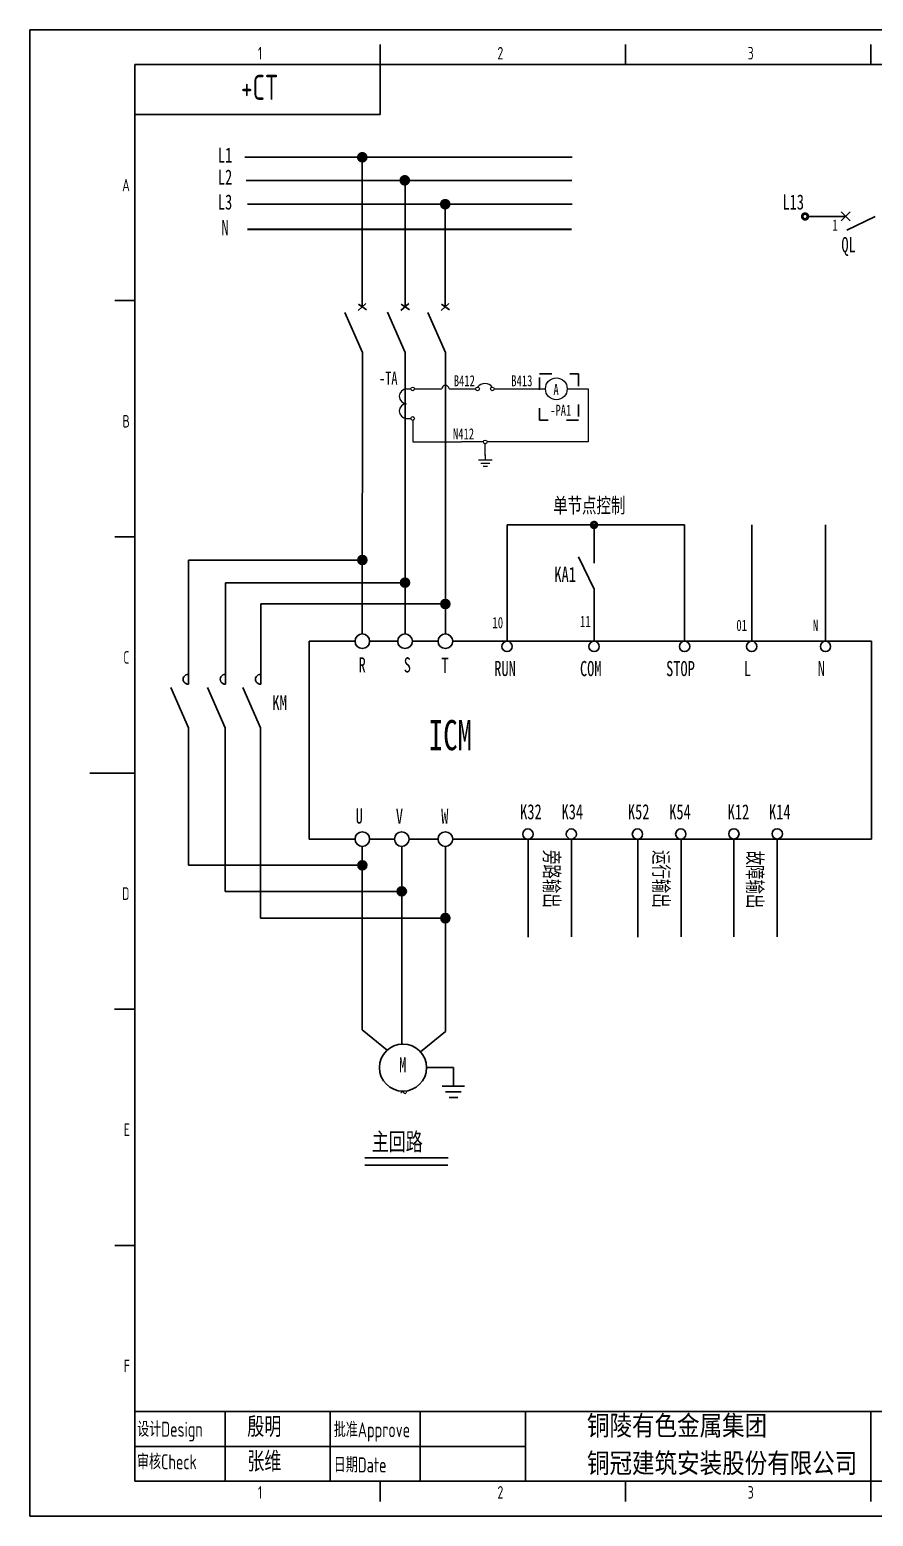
# Model space of a CAD drawing. Header units: millimetres. Extents: x 401220 to 2750366, y -101310 to 943175.
# Drawn here: x 1110437 to 1135406, y 279611 to 323605 of the extents above; entities that cross this region are included whole.
import ezdxf
from ezdxf.enums import TextEntityAlignment as Align

# ---------------------------------------------------------------- set-up
doc = ezdxf.new("R2010")
doc.units = ezdxf.units.MM
doc.linetypes.add('ACAD_ISO03W100', pattern=[30, 12, -18])
for name, color, linetype in [('1', 7, 'Continuous'), ('DIM', 1, 'Continuous'), ('TB', 7, 'Continuous'), ('图框_外框线', 7, 'Continuous'), ('图框_标题栏属性', 4, 'Continuous'), ('图框_标题栏文字', 6, 'Continuous'), ('图框_视口', 7, 'Continuous'), ('文字层', 1, 'Continuous'), ('粗实线层', 7, 'Continuous')]:
    doc.layers.add(name, color=color, linetype=linetype)
doc.layers.add('2', color=4, linetype='Continuous', lineweight=18)
doc.styles.add('IDQSTYLE', font='NSimSun.ttf', dxfattribs={"width": 0.7})
doc.styles.add('NERIN_ISOCP', font='simsun.ttf', dxfattribs={"width": 0.75})
doc.styles.get("Standard").update_dxf_attribs({"font": 'arial.ttf', "bigfont": 'hzdx.shx'})
doc.styles.add('仿宋', font='isocp.shx', dxfattribs={"width": 0.8, "bigfont": 'hztxt.shx'})
doc.styles.add('工程字', font='gbenor.shx', dxfattribs={"width": 0.8, "bigfont": 'hztxt.shx'})

# ---------------------------------------------------------------- blocks, each defined once
blk = doc.blocks.new('EARTH01')
at = {"layer": '2'}
for p, q in [((0, 0), (0, -2)), ((-3, -2), (3, -2)), ((-2, -3.52), (2, -3.52)), ((-1, -4.89), (1, -4.89))]:
    blk.add_line(p, q, dxfattribs=at)
blk.add_point((0, 0), dxfattribs=at)
at = {"layer": '1', "width": 0.9}
for tag, p in [('CR', (4, -8)), ('RT', (4, -5))]:
    blk.add_attdef(tag, p, '', height=1.8, dxfattribs=at)
at = {"layer": '1', "width": 0.9, "flags": 1}
blk.add_attdef('SD', (4, -10), '', height=1, dxfattribs=at)
at = {"layer": '2', "width": 0.9}
blk.add_attdef('DN', (4, -2), '', height=2.2, dxfattribs=at)

msp = doc.modelspace()

# ---------------------------------------------------------------- hatches: boundary and pattern name
h = msp.add_hatch(color=256)
h.dxf.hatch_style = 1
h.paths.add_polyline_path([(1120282, 307775.4), (1120282, 308045.8, -0.4141375), (1120417.2, 307910.6, -0.4142897)])
h.paths.add_polyline_path([(1120146.8, 307910.6, -0.4142897), (1120282, 308045.8), (1120282, 307910.6)])
h.paths.add_polyline_path([(1120282, 307775.4, -1), (1120282, 308045.8)])
h = msp.add_hatch(color=256)
h.dxf.hatch_style = 1
h.paths.add_polyline_path([(1120281.9, 308045.8, 0.4138594), (1120146.8, 307910.6), (1120281.8, 307910.6)])
h = msp.add_hatch(color=256)
h.dxf.hatch_style = 1
h.paths.add_polyline_path([(1121547.3, 307376.1), (1121547.2, 307105.7, 0.4142897), (1121682.4, 307240.9, 0.4141375)])
h.paths.add_polyline_path([(1121547.3, 307376.1, 0.4142897), (1121412.1, 307240.9), (1121547.2, 307240.9)])
h.paths.add_polyline_path([(1121547.2, 307240.9), (1121412.1, 307240.9, 0.4141375), (1121547.2, 307105.7)])
h = msp.add_hatch(color=256)
h.dxf.hatch_style = 1
h.paths.add_polyline_path([(1122739.8, 306745.7), (1122739.7, 306475.3, 0.4142897), (1122874.9, 306610.5, 0.4141375)])
h.paths.add_polyline_path([(1122739.8, 306745.7, 0.4142897), (1122604.6, 306610.5), (1122739.8, 306610.5)])
h.paths.add_polyline_path([(1122739.8, 306610.5), (1122604.6, 306610.5, 0.4141375), (1122739.7, 306475.3)])
h = msp.add_hatch(color=256)
h.dxf.hatch_style = 1
h.paths.add_polyline_path([(1120282, 299013), (1120282, 298742.6, 0.4142897), (1120417.2, 298877.8, 0.4141375)])
h.paths.add_polyline_path([(1120282, 299013, 0.4142897), (1120146.8, 298877.8), (1120282, 298877.8)])
h.paths.add_polyline_path([(1120282, 298877.8), (1120146.8, 298877.8, 0.4141375), (1120282, 298742.6)])
h = msp.add_hatch(color=256)
h.dxf.hatch_style = 1
h.paths.add_polyline_path([(1121449.4, 298240.7), (1121449.3, 297970.3, 0.4142897), (1121584.5, 298105.5, 0.4141375)])
h.paths.add_polyline_path([(1121449.4, 298240.7, 0.4142897), (1121314.1, 298105.5), (1121449.3, 298105.5)])
h.paths.add_polyline_path([(1121449.3, 298105.5), (1121314.1, 298105.5, 0.4141375), (1121449.3, 297970.3)])
h = msp.add_hatch(color=256)
h.dxf.hatch_style = 1
h.paths.add_polyline_path([(1122739.6, 297446.2), (1122739.5, 297175.9, 0.4142897), (1122874.8, 297311, 0.4141375)])
h.paths.add_polyline_path([(1122739.6, 297446.2, 0.4142897), (1122604.4, 297311), (1122739.6, 297311)])
h.paths.add_polyline_path([(1122739.6, 297311), (1122604.4, 297311, 0.4141375), (1122739.5, 297175.9)])

# ---------------------------------------------------------------- linework, layer by layer
at = {"color": 0, "ltscale": 0.7}
for p, q in [((1120280.7, 319830.2), (1120280.7, 316601.5)), ((1121547, 316604.9), (1121547, 319086.7)), ((1122735.5, 318307.7), (1122735.5, 316608.1)), ((1133476.8, 318078.8), (1134592.4, 318078.8)), ((1134452.4, 318216.7), (1134721.6, 317951.5)), ((1134453.4, 317945.2), (1134720.6, 318212.4)), ((1134619.1, 317673.4), (1135463, 318078.8)), ((1120388.3, 315500.4), (1120158.1, 315295.9)), ((1120166.6, 315483.4), (1120405.3, 315313)), ((1121656.4, 315500.5), (1121426.2, 315296.1)), ((1121434.7, 315483.5), (1121673.4, 315313.1)), ((1122845.7, 315503.4), (1122615.5, 315298.9)), ((1122624.1, 315486.3), (1122862.8, 315316)), ((1120282.9, 314048.3), (1119761.7, 315241.4)), ((1121551, 314056.5), (1121029.8, 315249.6)), ((1122741, 314048.3), (1122219.8, 315241.4)), ((1120282.9, 314048.3), (1120281.4, 305724.1)), ((1121551, 314056.5), (1121546.4, 305724.1)), ((1122741, 314048.3), (1122739.6, 305723.9)), ((1126681.2, 308007), (1127141.2, 307049.6)), ((1120065, 305507.8), (1118709.1, 305507.8)), ((1121329.9, 305507.8), (1120497.7, 305507.8)), ((1122523.2, 305507.8), (1121762.7, 305507.8)), ((1129190.9, 305507.8), (1122955.9, 305507.8)), ((1135353.2, 305507.8), (1129190.9, 305507.8)), ((1135353.2, 299648.5), (1135353.2, 305507.8)), ((1115132, 302941.6), (1114610.8, 304134.7)), ((1116222.9, 302949.8), (1115701.7, 304142.9)), ((1117265.4, 302941.6), (1116744.2, 304134.7)), ((1118709.1, 299650.7), (1120065, 299650.7)), ((1120497.7, 299650.7), (1121233, 299650.7)), ((1121665.7, 299650.7), (1122523.2, 299650.7)), ((1122955.9, 299650.7), (1128161.1, 299650.7)), ((1125194.5, 299648.5), (1125194.5, 296754)), ((1126477.7, 299649.2), (1126477.7, 296754.7)), ((1128063.5, 299648.5), (1135353.2, 299648.5)), ((1128435.1, 299648.5), (1128435.1, 296754)), ((1129718.3, 299649.2), (1129718.3, 296754.7)), ((1131280.9, 299653.4), (1131280.9, 296758.9)), ((1132564.1, 299654.1), (1132564.1, 296759.6)), ((1120281.4, 299434.3), (1120281.4, 297791.5)), ((1121449.3, 299434.3), (1121449.3, 298417.6)), ((1122739.6, 299434.3), (1122739.6, 299026.4)), ((1122739.6, 299026.4), (1122739.6, 293962.9)), ((1121449.3, 298417.5), (1121449.3, 293585.1)), ((1120281.4, 297791.5), (1120281.4, 294005.3)), ((1120281.4, 294005.3), (1121016.6, 293404.7)), ((1122739.6, 293962.9), (1122000.1, 293358.8)), ((1122182, 292889.4), (1122978.6, 292889.4)), ((1122978.6, 292889.4), (1122978.6, 292337.3)), ((1123307.6, 292337.3), (1122649.6, 292337.3)), ((1122746.9, 292168.8), (1123210.3, 292168.8)), ((1122847.7, 292002.7), (1123109.5, 292002.7))]:
    msp.add_line(p, q, dxfattribs=at)
at = {"color": 0}
for p, q in [((1120279.9, 315404.1), (1120280.7, 316601.5)), ((1121547, 315403.4), (1121547, 316604.9)), ((1122730.6, 315401.2), (1122735.5, 316608.1)), ((1116217.7, 282713), (1116217.7, 280648.8)), ((1119329.9, 282713), (1119329.9, 280648.8)), ((1121997.5, 282713), (1121997.5, 280648.8)), ((1125109.7, 282713), (1125109.7, 280648.8)), ((1125109.7, 282713), (1135335.5, 282713)), ((1135335.5, 280638.2), (1135335.5, 282713)), ((1125109.7, 281675.6), (1113550.1, 281675.6)), ((1171644.7, 280648.8), (1113548.7, 280648.8))]:
    msp.add_line(p, q, dxfattribs=at)
at = {"linetype": 'ACAD_ISO03W100', "ltscale": 30}
for p, q in [((1125528.6, 313417.6), (1126681.5, 313417.6)), ((1125528.6, 312050.2), (1125528.6, 313417.6)), ((1126681.5, 313417.6), (1126681.5, 312050.2)), ((1126681.5, 312050.2), (1125528.6, 312050.2))]:
    msp.add_line(p, q, dxfattribs=at)
at = {"linetype": 'Continuous', "lineweight": 15}
for p, q in [((1121593.3, 312975.3), (1121717.7, 312975.3)), ((1121827.1, 312975.3), (1122631.5, 312975.3)), ((1122850.2, 312975.3), (1123637.3, 312975.3)), ((1124184.6, 312975.3), (1124995.7, 312975.3)), ((1124995.7, 312975.3), (1125702.5, 312976.9)), ((1126346.7, 312975.3), (1126971.3, 312975.3)), ((1126971.3, 312975.3), (1126971.3, 311404.9)), ((1121593.3, 312099.9), (1121717.7, 312099.9)), ((1121772.4, 312045.2), (1121772.4, 311404.9)), ((1121772.4, 311404.9), (1123216.5, 311404.9)), ((1123866.6, 311404.9), (1123216.5, 311404.9)), ((1123921.3, 311012.7), (1123921.3, 311350.2)), ((1126971.3, 311404.9), (1123976, 311404.9))]:
    msp.add_line(p, q, dxfattribs=at)
for p, q in [((1124564.6, 308949.2), (1127460.8, 308949.2)), ((1124564.6, 308575.6), (1124564.6, 308949.2)), ((1127141.2, 307816), (1127141.2, 308949.2)), ((1127460.8, 308949.2), (1129821.9, 308949.2)), ((1129821.9, 308949.2), (1129821.9, 305507.8)), ((1131807, 308949.2), (1131807, 305507.8)), ((1133992, 308949.2), (1133992, 305507.8)), ((1124564.6, 305507.8), (1124564.6, 308575.6)), ((1115131.6, 304236.2), (1115131.6, 307910.6)), ((1115131.6, 307910.6), (1120282, 307910.6)), ((1116228.8, 304236.2), (1116228.8, 307240.9)), ((1116228.8, 307240.9), (1121547.2, 307240.9)), ((1127141.2, 307049.6), (1127141.2, 306345.1)), ((1117273, 304236.2), (1117273, 306611.4)), ((1117273, 306611.4), (1122739.8, 306610.5)), ((1127141.2, 305507.8), (1127141.2, 306345.1)), ((1127141.2, 306345.1), (1127141.2, 306345.1)), ((1118709.1, 305507.8), (1118709.1, 299650.7)), ((1115131.6, 301794.5), (1115132, 302941.6)), ((1116222.9, 302949.8), (1116222.9, 298105.5)), ((1117265.4, 302941.6), (1117265.4, 297311)), ((1115131.6, 301794.5), (1115131.6, 298877.8)), ((1115131.6, 298877.8), (1120281.4, 298877.8)), ((1116222.9, 298105.5), (1121449.3, 298105.5)), ((1117265.4, 297311), (1122739.6, 297311))]:
    msp.add_line(p, q)
at = {"color": 0, "ltscale": 0.7, "const_width": 52.3}
for points in [[(1116796, 319830.2), (1126502, 319830.2)], [(1116835.2, 319145.5), (1126483.5, 319145.5)], [(1116874.4, 318441.2), (1126502, 318441.2)], [(1116874.4, 317697.8), (1126474.2, 317697.8)], [(1120346.6, 290002.6), (1122813.5, 290002.6)]]:
    msp.add_lwpolyline(points, dxfattribs=at)
at = {"color": 0, "ltscale": 0.7, "const_width": 156.9}
for points in [[(1120202.3, 319830.2, 1), (1120359.1, 319830.2, 1)], [(1121459.8, 319147.5, 1), (1121616.6, 319147.5, 1)], [(1122657.1, 318441.2, 1), (1122813.9, 318441.2, 1)]]:
    msp.add_lwpolyline(points, format="xyb", close=True, dxfattribs=at)
at = {"color": 0, "const_width": 166}
for points in [[(1133345.8, 318078.8, 1), (1133428.8, 318078.8, 1)], [(1127099.7, 308949.2, 1), (1127182.7, 308949.2, 1)]]:
    msp.add_lwpolyline(points, format="xyb", close=True, dxfattribs=at)
at = {"color": 0, "ltscale": 0.7}
for centre, radius in [((1133387.3, 318078.8), 90.1), ((1120281.4, 305507.8), 216.4), ((1121546.3, 305507.8), 216.4), ((1122739.6, 305507.5), 216.4), ((1124564.6, 305355.4), 152.3), ((1127141.2, 305355.4), 152.3), ((1129821.9, 305355.4), 152.3), ((1131807, 305355.4), 152.3), ((1133992, 305355.4), 152.3), ((1120281.4, 299650.7), 216.4), ((1121449.3, 299650.7), 216.4), ((1122739.6, 299650.7), 216.4), ((1125184.8, 299801.9), 152.3), ((1126468, 299802.7), 152.3), ((1128425.4, 299801.9), 152.3), ((1129708.6, 299802.7), 152.3), ((1131280.9, 299805.7), 152.3), ((1132564.1, 299806.4), 152.3), ((1121485.4, 292889.4), 696.6)]:
    msp.add_circle(centre, radius, dxfattribs=at)
at = {"linetype": 'Continuous', "lineweight": 15}
for centre, radius in [((1126024.6, 312977.6), 322.1), ((1121772.4, 312975.3), 54.7), ((1123692.1, 312975.3), 54.7), ((1124129.9, 312975.3), 54.7), ((1121772.4, 312099.9), 54.7), ((1123921.3, 311404.9), 54.7)]:
    msp.add_circle(centre, radius, dxfattribs=at)
for centre in [(1120282, 307910.6), (1121547.2, 307240.9), (1122739.8, 306610.5), (1120282, 298877.8), (1121449.3, 298105.5), (1122739.6, 297311)]:
    msp.add_circle(centre, 135.2)
for centre, radius, start, end in [((1121593.3, 312756.4), 218.9, 90, 270), ((1122740.9, 312971.3), 109.4, 2.10804, 177.89196), ((1123911, 312849.2), 284, 39.56361, 140.43639), ((1121593.3, 312318.7), 218.9, 90, 270)]:
    msp.add_arc(centre, radius, start, end, dxfattribs=at)
for centre in [(1115123.4, 304381.4), (1116220.6, 304381.4), (1117264.7, 304381.4)]:
    msp.add_arc(centre, 145.4, 86.72846, 273.26006)
at = {"layer": 'TB', "color": 0, "ltscale": 0.7}
msp.add_line((1120353.9, 290217.5), (1122820, 290217.5), dxfattribs=at)
at = {"layer": '图框_外框线', "color": 0}
for p, q in [((1110436.6, 323605), (1172682.1, 323605)), ((1110436.6, 323605), (1110436.6, 279611.4)), ((1172682.1, 279611.4), (1110436.6, 279611.4))]:
    msp.add_line(p, q, dxfattribs=at)
at = {"layer": '图框_外框线', "color": 0, "lineweight": -3}
for p, q in [((1120810.5, 322577.4), (1120810.5, 323170.2)), ((1128072.3, 322577.4), (1128072.3, 323170.2)), ((1135334.1, 322577.4), (1135334.1, 323170.2)), ((1113548.7, 315587.3), (1112955.9, 315587.3)), ((1113548.7, 308597.2), (1112955.9, 308597.2)), ((1113535.3, 294617.6), (1112942.5, 294617.6)), ((1113550.1, 287628.2), (1112957.3, 287628.2)), ((1120811.9, 280638.2), (1120811.9, 280045.4)), ((1128073.7, 280638.2), (1128073.7, 280045.4)), ((1128073.7, 280638.2), (1128073.7, 280045.4)), ((1135335.5, 280638.2), (1135335.5, 280045.4))]:
    msp.add_line(p, q, dxfattribs=at)
at = {"layer": '图框_外框线', "color": 0, "lineweight": 30}
msp.add_line((1112215.6, 301607.7), (1113549.4, 301607.7), dxfattribs=at)
at = {"layer": '图框_视口', "color": 0}
for p, q in [((1113548.7, 322577.4), (1171644.7, 322577.4)), ((1113548.7, 322577.4), (1113548.7, 280648.8)), ((1113550.1, 282713), (1171644.7, 282713))]:
    msp.add_line(p, q, dxfattribs=at)
at = {"layer": '粗实线层', "color": 0}
for p, q in [((1120810.5, 322577.4), (1120810.5, 321095.4)), ((1120810.5, 321095.4), (1113548.7, 321095.4))]:
    msp.add_line(p, q, dxfattribs=at)

# ---------------------------------------------------------------- block references
at = {"linetype": 'Continuous', "lineweight": 15, "xscale": 66.91392604602565, "yscale": 66.91392604602565, "zscale": 66.91392604602565}
msp.add_blockref('EARTH01', (1123921.3, 311012.7), dxfattribs=at)

# ---------------------------------------------------------------- texts
at = {"color": 0, "ltscale": 0.7, "style": 'IDQSTYLE', "width": 0.7}
for s, height, p in [('L1', 447.06, (1116218.9, 319895.7)), ('L2', 447.06, (1116218.9, 319244)), ('L3', 447.06, (1116218.9, 318503.5)), ('L13', 447.06, (1133036.5, 318503)), ('N', 447.1, (1116218.9, 317748.1)), ('1', 332, (1134277, 317824)), ('QL', 447.06, (1134675.9, 317192.2)), ('KA1', 447.06, (1126285.2, 307487.1)), ('10', 331.97, (1124291.4, 306056.8)), ('11', 331.97, (1126883.1, 306095.2)), ('01', 331.97, (1131511.1, 305975.9)), ('N', 332, (1133696.6, 305975.9)), ('R', 447.1, (1120277.6, 304808)), ('S', 447.1, (1121614.1, 304808)), ('T', 447.1, (1122728.3, 304796)), ('RUN', 447.06, (1124505.8, 304698.7)), ('COM', 447.06, (1127043.9, 304698.7)), ('STOP', 447.06, (1129699.6, 304698.7)), ('L', 447.1, (1131684.6, 304698.7)), ('N', 447.1, (1133869.7, 304698.7)), ('U', 447.1, (1120190.3, 300332.7)), ('V', 447.1, (1121380.5, 300332.7)), ('W', 447.1, (1122722.3, 300332.7)), ('K32', 447.06, (1125272.9, 300458.2)), ('K34', 447.06, (1126496.9, 300458.2)), ('K52', 447.06, (1128460.9, 300458.2)), ('K54', 447.06, (1129684.9, 300458.2)), ('K12', 447.06, (1131414.4, 300458.2)), ('K14', 447.06, (1132638.4, 300458.2)), ('M', 447.1, (1121477.1, 292974.6)), ('~', 447.1, (1121506.5, 292150.8))]:
    msp.add_text(s, height=height, dxfattribs=at).set_placement(p, align=Align.MIDDLE)
at = {"linetype": 'Continuous', "lineweight": 15, "style": 'IDQSTYLE', "width": 0.7}
for s, height, p in [('-TA', 382.99, (1120776, 313102.8)), ('A', 328.3, (1125938.8, 312796.8)), ('-PA1', 328.28, (1125841.3, 312178.6))]:
    msp.add_text(s, height=height, dxfattribs=at).set_placement(p)
at = {"color": 1, "linetype": 'Continuous', "lineweight": 15, "style": 'IDQSTYLE', "width": 0.7}
for s, p in [('B412', (1122988.7, 313053.1)), ('B413', (1124690.8, 313053.1)), ('N412', (1122964.4, 311482.7))]:
    msp.add_text(s, height=328.28, dxfattribs=at).set_placement(p)
at = {"color": 0, "ltscale": 0.7, "style": 'IDQSTYLE', "width": 0.7}
for s, height, p in [('单节点控制', 447.06, (1125932, 309305.6)), ('主回路', 525.95, (1120562.3, 290434))]:
    msp.add_text(s, height=height, dxfattribs=at).set_placement(p)
at = {"color": 0, "style": 'IDQSTYLE', "width": 0.7}
msp.add_text('ICM', height=894.12, dxfattribs=at).set_placement((1122249.3, 302283.1))
at = {"color": 0, "ltscale": 0.7, "style": 'IDQSTYLE', "width": 0.7}
for s, p in [('旁路输出', (1125666.5, 299329.1)), ('运行输出', (1128907.1, 299329.1)), ('故障输出', (1131681.6, 299309.4))]:
    msp.add_text(s, height=447.06, rotation=270, dxfattribs=at).set_placement(p)
at = {"color": 0, "insert": (1126930.6, 282607), "char_height": 666.9, "width": 9485.559, "attachment_point": 1, "style": '仿宋'}
msp.add_mtext('{\\W1;铜陵有色金属集团\\P铜冠建筑安装股份有限公司}', dxfattribs=at)
at = {"layer": 'DIM', "color": 7, "insert": (1117832.3, 303474.8), "char_height": 431.83, "attachment_point": 8, "style": 'NERIN_ISOCP'}
msp.add_mtext('KM', dxfattribs=at)
at = {"layer": '图框_外框线', "color": 0, "lineweight": -3, "style": '工程字', "width": 0.8}
for s, p in [('1', (1117253.7, 322725.6)), ('2', (1124367.3, 322725.6)), ('3', (1131777.3, 322725.6)), ('1', (1117255.1, 280133.8)), ('2', (1124368.7, 280133.8)), ('3', (1131778.7, 280133.8))]:
    msp.add_text(s, height=370.5, dxfattribs=at).set_placement(p, align=Align.CENTER)
for s, p in [('A', (1113400.5, 319008.3)), ('B', (1113400.5, 312018.2)), ('C', (1113387.1, 305028.7)), ('D', (1113387.1, 298038.6)), ('E', (1113401.9, 291049.2)), ('F', (1113401.9, 284059.1))]:
    msp.add_text(s, height=370.5, dxfattribs=at).set_placement(p, align=Align.MIDDLE_RIGHT)
at = {"layer": '图框_标题栏属性', "color": 0, "style": '工程字', "width": 0.85}
for s, p in [('殷明', (1117381.5, 281959)), ('张维', (1117381.5, 280932.3))]:
    msp.add_text(s, height=592.8, dxfattribs=at).set_placement(p, align=Align.CENTER)
at = {"layer": '图框_标题栏文字', "color": 0, "style": '工程字', "width": 0.8}
for s, p in [('设计Design', (1113619.5, 281963.9)), ('批准Approve', (1119436.6, 281949.8)), ('审核Check', (1113611.7, 281001.5)), ('日期Date', (1119436.8, 280908.5))]:
    msp.add_text(s, height=444.6, dxfattribs=at).set_placement(p)
at = {"layer": '文字层', "color": 0, "linetype": 'Continuous', "style": '工程字', "width": 0.8}
msp.add_text('+CT', height=741, dxfattribs=at).set_placement((1116689.4, 321528.7))

doc.saveas('drawing.dxf')
